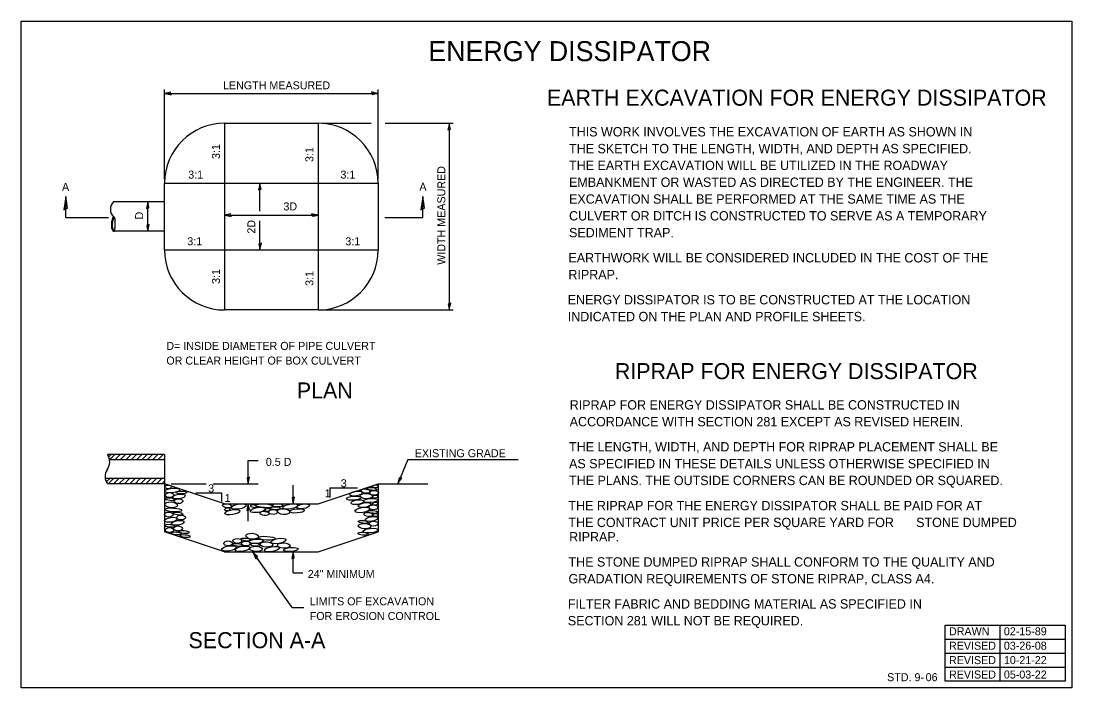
# Model space of a CAD drawing. Extents: x 100 to 888, y 575 to 1075.
import ezdxf

# ---------------------------------------------------------------- set-up
doc = ezdxf.new("R2010")
doc.units = 0
for name, color, linetype in [('Sheets_General Details', 7, 'Continuous'), ('Sheets_Major Grid', 7, 'Continuous'), ('Sheets_Minor Grid Horizontal', 7, 'Continuous')]:
    doc.layers.add(name, color=color, linetype=linetype)

msp = doc.modelspace()

# ---------------------------------------------------------------- linework, layer by layer
at = {"layer": 'Sheets_General Details'}
for p, q in [((207.57, 956.36), (207.57, 1023.77)), ((367.57, 956.36), (367.57, 1023.77)), ((207.57, 1020.77), (367.57, 1020.77)), ((252.57, 998.36), (322.57, 998.36)), ((252.57, 998.36), (252.57, 858.36)), ((322.57, 998.36), (322.57, 858.36)), ((325.57, 998.36), (362.46, 998.36)), ((372.93, 998.36), (423.93, 998.36)), ((420.93, 998.36), (420.93, 858.36)), ((207.57, 953.36), (367.57, 953.36)), ((207.57, 903.36), (207.57, 953.36)), ((279.07, 932.42), (279.07, 953.49)), ((367.57, 953.36), (367.57, 903.36)), ((133.58, 927.64), (133.58, 943.45)), ((207.57, 939.36), (169.41, 939.36)), ((195, 917.36), (195, 939.37)), ((401.17, 927.64), (401.17, 943.45)), ((252.57, 929.49), (322.59, 929.49)), ((133.58, 927.64), (165.47, 927.64)), ((168.73, 923.76), (167.75, 922.78)), ((167.75, 921.36), (168.6, 922.21)), ((167.92, 924.35), (169.08, 925.52)), ((168.25, 926.1), (169.94, 927.79)), ((168.91, 927.64), (169.38, 928.26)), ((279.07, 903.36), (279.07, 925.11)), ((372.66, 927.64), (401.17, 927.64)), ((168.62, 920.82), (167.88, 920.07)), ((168.15, 918.93), (168.83, 919.61)), ((168.6, 917.97), (169.17, 918.53)), ((169.41, 917.36), (169.76, 917.71)), ((207.57, 917.36), (169.41, 917.36)), ((207.57, 903.36), (367.57, 903.36)), ((322.57, 858.36), (252.57, 858.36)), ((325.57, 858.36), (423.93, 858.36)), ((207.54, 750.16), (164.79, 750.16)), ((165.7, 748.38), (167.48, 750.15)), ((166.31, 746.16), (170.3, 750.15)), ((170.35, 746.14), (174.35, 750.15)), ((174.38, 746.13), (178.4, 750.15)), ((178.42, 746.12), (182.46, 750.16)), ((182.45, 746.12), (186.48, 750.15)), ((186.47, 746.13), (190.5, 750.16)), ((190.5, 746.14), (194.51, 750.15)), ((194.53, 746.16), (198.51, 750.14)), ((198.53, 746.15), (202.53, 750.15)), ((202.53, 746.15), (206.53, 750.15)), ((207.54, 750.16), (207.54, 728.16)), ((207.54, 746.16), (166.31, 746.16)), ((206.53, 746.15), (207.54, 747.16)), ((270.27, 728.16), (270.27, 745.45)), ((270.27, 745.45), (277.58, 745.45)), ((389.76, 746.21), (382.39, 728.15)), ((389.76, 746.21), (472.55, 746.21)), ((207.54, 732.16), (163.11, 732.16)), ((163.2, 731.68), (163.67, 732.16)), ((163.92, 729.58), (166.5, 732.16)), ((207.54, 728.16), (164.73, 728.16)), ((165.34, 728.16), (169.33, 732.16)), ((168.6, 731.43), (169.33, 732.16)), ((169.37, 728.15), (173.38, 732.16)), ((173.41, 728.14), (177.43, 732.16)), ((177.22, 731.95), (177.43, 732.16)), ((177.44, 728.12), (181.24, 731.92)), ((181.24, 731.92), (181.48, 732.16)), ((181.47, 728.12), (185.51, 732.16)), ((185.5, 728.14), (189.35, 731.99)), ((189.35, 731.99), (189.52, 732.16)), ((189.53, 728.15), (193.53, 732.16)), ((189.95, 732.16), (189.95, 732.16)), ((191.53, 732.16), (191.53, 732.16)), ((193.55, 728.17), (197.54, 732.15)), ((197.54, 732.15), (197.54, 732.16)), ((197.55, 728.16), (201.55, 732.16)), ((201.55, 728.16), (205.55, 732.16)), ((205.55, 728.16), (207.54, 730.14)), ((252.54, 713.16), (207.54, 728.16)), ((207.54, 728.16), (207.54, 707.19)), ((212.51, 728.16), (238.67, 728.16)), ((244.06, 728.16), (277.58, 728.16)), ((303.9, 713.16), (303.9, 727.05)), ((322.57, 713.16), (367.54, 728.15)), ((331.45, 725), (352.23, 725)), ((331.45, 725), (331.45, 717.86)), ((367.54, 728.15), (367.56, 692.12)), ((367.54, 728.15), (404.79, 728.15)), ((231.1, 721.25), (250.32, 721.25)), ((250.32, 721.25), (250.32, 714.73)), ((252.54, 713.16), (322.57, 713.16)), ((270.27, 700), (270.27, 713.16)), ((207.54, 707.19), (207.54, 692.12)), ((252.54, 677.12), (207.54, 692.12)), ((322.57, 677.12), (367.56, 692.12)), ((252.54, 677.12), (322.57, 677.12)), ((303.9, 661.25), (303.9, 677.12)), ((303.9, 661.25), (311.1, 661.25)), ((303.17, 635.42), (311.94, 635.42))]:
    msp.add_line(p, q, dxfattribs=at)
for points in [[(212.57, 1019.72), (212.16, 1020.68), (212.01, 1021.6), (210.07, 1021.2), (207.57, 1020.77), (210.24, 1020.28)], [(362.57, 1021.81), (362.98, 1020.85), (363.14, 1019.93), (365.07, 1020.33), (367.57, 1020.77), (364.91, 1021.25)], [(419.89, 993.36), (420.85, 993.77), (421.77, 993.93), (421.37, 995.86), (420.93, 998.36), (420.45, 995.69)], [(278.03, 948.49), (278.99, 948.9), (279.91, 949.06), (279.51, 950.99), (279.07, 953.49), (278.59, 950.83)], [(132.01, 933.46), (133.46, 934.27), (134.84, 934.58), (134.23, 938.45), (133.58, 943.45), (132.86, 938.12)], [(193.95, 934.37), (194.91, 934.78), (195.83, 934.94), (195.43, 936.87), (195, 939.37), (194.51, 936.71)], [(399.6, 933.46), (401.04, 934.27), (402.42, 934.58), (401.82, 938.45), (401.17, 943.45), (400.44, 938.12)], [(257.57, 928.45), (257.16, 929.41), (257.01, 930.33), (255.07, 929.93), (252.57, 929.49), (255.24, 929.01)], [(317.59, 930.54), (318, 929.58), (318.15, 928.66), (320.09, 929.06), (322.59, 929.49), (319.92, 929.98)], [(196.04, 922.36), (195.08, 921.95), (194.16, 921.8), (194.56, 919.86), (195, 917.36), (195.48, 920.03)], [(280.12, 908.36), (279.16, 907.95), (278.24, 907.8), (278.64, 905.86), (279.07, 903.36), (279.56, 906.03)], [(421.98, 863.36), (421.02, 862.95), (420.1, 862.8), (420.5, 860.86), (420.93, 858.36), (421.42, 861.03)], [(271.31, 733.16), (270.35, 732.75), (269.43, 732.59), (269.83, 730.66), (270.27, 728.16), (270.75, 730.82)], [(385.25, 732.38), (384.21, 732.36), (383.29, 732.57), (382.94, 730.62), (382.39, 728.15), (383.85, 730.43)], [(304.94, 718.16), (303.98, 717.75), (303.06, 717.59), (303.46, 715.66), (303.9, 713.16), (304.38, 715.82)], [(269.22, 708.16), (270.18, 708.56), (271.1, 708.72), (270.7, 710.66), (270.27, 713.16), (269.78, 710.49)], [(275.96, 671.92), (276.51, 672.81), (277.17, 673.47), (275.72, 674.81), (273.92, 676.6), (275.07, 674.15)], [(302.85, 672.12), (303.81, 672.53), (304.73, 672.69), (304.33, 674.62), (303.9, 677.12), (303.41, 674.45)]]:
    msp.add_lwpolyline(points, close=True, dxfattribs=at)
for points in [[(168.91, 927.64), (168.57, 927.02), (168.29, 926.2), (168.1, 925.26), (167.92, 924.43), (167.78, 923.33), (167.72, 922.06), (167.76, 921), (167.89, 919.93), (168.2, 918.73), (168.69, 917.8), (169.41, 917.36), (169.99, 917.58), (169.46, 917.9), (168.93, 919.04), (168.65, 920.69), (168.6, 922.01), (168.65, 923.13), (168.86, 924.68), (169.14, 925.77), (169.43, 926.64), (169.77, 927.26), (170.05, 927.69), (169.38, 928.26)], [(163.91, 729.57), (166.49, 732.16)], [(165.32, 728.16), (169.32, 732.16)], [(193.61, 728.16), (197.61, 732.16)], [(303.17, 635.42), (273.92, 676.6)]]:
    msp.add_lwpolyline(points, dxfattribs=at)
for centre, radius, start, end in [((252.57, 953.36), 45, 90, 180), ((322.57, 953.36), 45, 0, 90), ((174.65, 933.8), 7.64, 133.28831, 226.44464), ((252.57, 903.36), 45, 180, 270), ((322.57, 903.36), 45, 270, 360), ((156.08, 744.56), 10.35, 323.90825, 32.75321), ((172.02, 733.55), 9.02, 147.07054, 216.72218)]:
    msp.add_arc(centre, radius, start, end, dxfattribs=at)
msp.add_ellipse((170.02, 922.63), major_axis=(-0.03, -5.05), ratio=0.116036, start_param=0, end_param=3.141593, dxfattribs=at)
for centre, major_axis, ratio in [((213.3, 723.07), (-5.66, -0.55), 0.29765), ((210.21, 725.74), (-2.52, -0.08), 0.554501), ((362.91, 724.24), (-3.83, 0.37), 0.273617), ((365.6, 726.2), (-1.91, -0.41), 0.580683), ((211.49, 716.53), (-3.83, 0.37), 0.273617), ((211.22, 719.6), (3.29, 0), 0.555556), ((218.37, 718.54), (4.74, 0.73), 0.360564), ((218.02, 715.02), (3.29, 0), 0.555556), ((220.28, 721.54), (4.01, 0), 0.27393), ((349.39, 717.28), (-5.47, -0.37), 0.283481), ((351.01, 720.74), (4.74, 0.73), 0.360564), ((358.68, 718.87), (-4.74, 0.18), 0.42137), ((358.19, 722.62), (-3.45, 0.38), 0.445607), ((362.13, 715.52), (-5.47, -0.37), 0.283481), ((364.48, 721.28), (3.29, 0), 0.555556), ((365.34, 718.36), (-1.91, -0.41), 0.580683), ((212.51, 712.29), (-4.74, 0.36), 0.455636), ((214.13, 708.49), (-6.39, 0.37), 0.224048), ((254.42, 711.56), (-3.45, 0.38), 0.445607), ((258.33, 706.79), (-5.66, -0.91), 0.323467), ((254.66, 708.93), (-1.91, -0.41), 0.580683), ((262.99, 710.99), (-5.66, -0.91), 0.323467), ((277.46, 708.48), (-5.66, -0.91), 0.323467), ((274.32, 711.32), (-2.25, 0.48), 0.477252), ((282.41, 711.64), (-6.39, 0.37), 0.224048), ((284.56, 708.52), (-1.91, -0.41), 0.580683), ((290.56, 709.7), (4.01, 0), 0.27393), ((292.24, 711.93), (4.01, 0), 0.27393), ((296.69, 707.24), (-4.74, 0.36), 0.455636), ((301.78, 711.07), (-5.66, -0.91), 0.323467), ((306.88, 707.75), (-5.47, -0.37), 0.283481), ((311.45, 711.19), (4.74, 0.73), 0.360564), ((352.02, 714.31), (4.74, 0.73), 0.360564), ((355.86, 708.39), (-5.66, -0.91), 0.323467), ((357.45, 712.13), (4.74, 0.73), 0.360564), ((363.99, 710.42), (3.29, 0), 0.555556), ((365.34, 713.18), (-1.91, -0.41), 0.580683), ((212.32, 701.12), (4.74, 0.73), 0.360564), ((210.79, 705), (3.29, 0), 0.555556), ((217.53, 698.82), (4.74, 0.73), 0.360564), ((217.5, 705.77), (-3.83, 0.37), 0.273617), ((219.92, 702.79), (3.29, 0), 0.555556), ((282.48, 705.89), (-3.45, 0.38), 0.445607), ((288.92, 706.9), (3.29, 0), 0.555556), ((360.25, 705.09), (-3.45, 0.38), 0.445607), ((362.59, 701.66), (4.74, 0.73), 0.360564), ((363.66, 706.99), (-3.83, 0.37), 0.273617), ((365.55, 704.66), (-1.91, -0.41), 0.580683), ((211.35, 696.62), (-3.83, 0.37), 0.273617), ((211.27, 693.38), (3.29, 0), 0.555556), ((217.59, 694.61), (3.29, 0), 0.555556), ((222.1, 691.89), (-3.83, 0.37), 0.273617), ((356.4, 699.54), (-3.83, 0.37), 0.273617), ((357.43, 696.33), (-4.74, 0.18), 0.42137), ((361.91, 693), (-5.66, -0.55), 0.29765), ((364.21, 698.23), (3.29, 0), 0.555556), ((216.29, 690.88), (-3.83, 0.37), 0.273617), ((222.99, 688.88), (-3.83, 0.37), 0.273617), ((255.15, 683.39), (3.29, 0), 0.555556), ((262.05, 685.24), (3.29, 0), 0.555556), ((268.42, 686.27), (-3.83, 0.37), 0.273617), ((273.23, 688.78), (-4.74, 0.36), 0.455636), ((276.28, 684.97), (-5.47, -0.37), 0.283481), ((284.04, 687.23), (-6.39, 0.37), 0.224048), ((292.86, 685.16), (-5.66, -0.91), 0.323467), ((356.22, 690.65), (-3.83, 0.37), 0.273617), ((255.98, 679.64), (-5.66, -0.91), 0.323467), ((262.12, 682.29), (-3.83, 0.37), 0.273617), ((266.12, 679.37), (-5.66, -0.91), 0.323467), ((268.52, 683.3), (3.29, 0), 0.555556), ((276.14, 679.27), (-4.74, 0.18), 0.42137), ((275.53, 682.4), (-3.83, 0.37), 0.273617), ((283.9, 682.62), (-4.74, 0.18), 0.42137), ((288.07, 679.1), (-5.66, -0.91), 0.323467), ((296.85, 681.76), (-4.74, 0.18), 0.42137), ((302.21, 678.82), (-5.47, -0.37), 0.283481)]:
    msp.add_ellipse(centre, major_axis=major_axis, ratio=ratio, dxfattribs=at)
at = {"layer": 'Sheets_Major Grid'}
msp.add_lwpolyline([(100, 1075), (887.5, 1075), (887.5, 575), (100, 575)], close=True, dxfattribs=at)
at = {"layer": 'Sheets_Minor Grid Horizontal'}
for p, q in [((833.61, 580), (833.61, 622)), ((792.5, 611.5), (882.5, 611.5)), ((792.5, 601), (882.5, 601)), ((792.5, 590.5), (882.5, 590.5))]:
    msp.add_line(p, q, dxfattribs=at)
msp.add_lwpolyline([(882.5, 580), (792.5, 580), (792.5, 622), (882.5, 622)], close=True, dxfattribs=at)

# ---------------------------------------------------------------- texts
at = {"layer": 'Sheets_General Details'}
for s, height, p in [('ENERGY DISSIPATOR', 15, (405.23, 1044.91)), ('LENGTH MEASURED', 6, (251.34, 1023.77)), ('EARTH EXCAVATION FOR ENERGY DISSIPATOR', 12, (494.06, 1011.54)), ('THIS WORK INVOLVES THE EXCAVATION OF EARTH AS SHOWN IN ', 7, (510.65, 988.47)), ('THE SKETCH TO THE LENGTH, WIDTH, AND DEPTH AS SPECIFIED. ', 7, (510.65, 975.87)), ('THE EARTH EXCAVATION WILL BE UTILIZED IN THE ROADWAY ', 7, (510.65, 963.27)), ('3:1', 6, (225.31, 956.86)), ('3:1', 6, (339.36, 956.86)), ('A', 6, (130.73, 947.67)), ('A', 6, (398.5, 947.77)), ('EMBANKMENT OR WASTED AS DIRECTED BY THE ENGINEER. THE ', 7, (510.65, 950.67)), ('EXCAVATION SHALL BE PERFORMED AT THE SAME TIME AS THE ', 7, (510.65, 938.07)), ('3D', 6, (296.62, 932.99)), ('CULVERT OR DITCH IS CONSTRUCTED TO SERVE AS A TEMPORARY ', 7, (510.65, 925.47)), ('SEDIMENT TRAP.', 7, (510.65, 912.87)), ('3:1', 6, (224.58, 906.86)), ('3:1', 6, (343.02, 906.86)), ('EARTHWORK WILL BE CONSIDERED INCLUDED IN THE COST OF THE', 7, (510.16, 894.01)), ('RIPRAP.', 7, (510.16, 881.41)), ('ENERGY DISSIPATOR IS TO BE CONSTRUCTED AT THE LOCATION ', 7, (509.67, 862.55)), ('INDICATED ON THE PLAN AND PROFILE SHEETS.', 7, (509.67, 849.95)), ('D= INSIDE DIAMETER OF PIPE CULVERT', 6, (208.89, 828.45)), ('OR CLEAR HEIGHT OF BOX CULVERT', 6, (208.89, 817.45)), ('RIPRAP FOR ENERGY DISSIPATOR', 12, (544.96, 806.53)), ('PLAN', 12, (306.65, 792.04)), ('RIPRAP FOR ENERGY DISSIPATOR SHALL BE CONSTRUCTED IN', 7, (511.14, 783.75)), ('ACCORDANCE WITH SECTION 281 EXCEPT AS REVISED HEREIN.', 7, (511.14, 771.15)), ('THE LENGTH, WIDTH, AND DEPTH FOR RIPRAP PLACEMENT SHALL BE', 7, (510.65, 752.29)), ('EXISTING GRADE', 6, (395.05, 747.99)), ('0.5 D', 6, (283.43, 741.53)), ('AS SPECIFIED IN THESE DETAILS UNLESS OTHERWISE SPECIFIED IN ', 7, (510.65, 739.69)), ('THE PLANS. THE OUTSIDE CORNERS CAN BE ROUNDED OR SQUARED.', 7, (510.65, 727.09)), ('3', 6, (240.21, 721.68)), ('3', 6, (339.59, 725.5)), ('1', 6, (252.59, 714.43)), ('1', 6, (327.59, 717.94)), ('THE RIPRAP FOR THE ENERGY DISSIPATOR SHALL BE PAID FOR AT', 7, (510.16, 708.23)), ('THE CONTRACT UNIT PRICE PER SQUARE YARD FOR', 7, (510.16, 695.63)), ('STONE DUMPED', 7, (770.73, 695.63)), ('RIPRAP.', 7, (510.73, 684.86)), ('THE STONE DUMPED RIPRAP SHALL CONFORM TO THE QUALITY AND', 7, (510.24, 666)), ('24" MINIMUM', 6, (314.86, 657.52)), ('GRADATION REQUIREMENTS OF STONE RIPRAP, CLASS A4.', 7, (510.24, 653.4)), ('LIMITS OF EXCAVATION', 6, (316.33, 636.97)), ('FILTER FABRIC AND BEDDING MATERIAL AS SPECIFIED IN ', 7, (509.75, 634.54)), ('FOR EROSION CONTROL', 6, (316.33, 625.97)), ('SECTION 281 WILL NOT BE REQUIRED.', 7, (509.75, 621.94)), ('SECTION A-A', 12, (225.51, 604.84))]:
    msp.add_text(s, height=height, dxfattribs=at).set_placement(p)
for s, p in [('3:1', (249.07, 971.51)), ('3:1', (319.07, 969.31)), ('WIDTH MEASURED', (417.93, 892.26)), ('D', (191.5, 926.26)), ('2D', (275.57, 915.6)), ('3:1', (249.07, 877.92)), ('3:1', (319.07, 876.46))]:
    msp.add_text(s, height=6, rotation=90, dxfattribs=at).set_placement(p)
at = {"layer": 'Sheets_Minor Grid Horizontal'}
for s, p in [('DRAWN', (795.35, 614.5)), ('02-15-89', (836.46, 614.5)), ('REVISED', (795.35, 603.7)), ('03-26-08', (836.46, 603.7)), ('REVISED', (795.35, 592.9)), ('10-21-22', (836.46, 592.9)), ('STD. 9-', (748.98, 580.1)), ('06 ', (777.85, 580.1)), ('REVISED', (795.35, 582.1)), ('05-03-22', (836.46, 582.1))]:
    msp.add_text(s, height=6, dxfattribs=at).set_placement(p)

doc.saveas('drawing.dxf')
